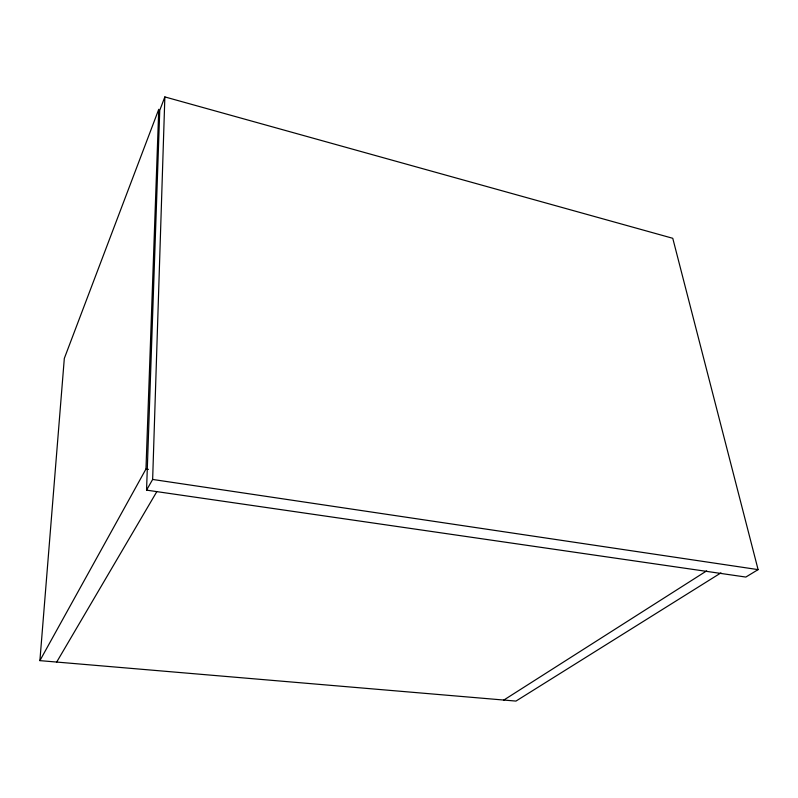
<?xml version="1.0" encoding="UTF-8"?>
<svg xmlns="http://www.w3.org/2000/svg" width="798" height="798" viewBox="0 0 798 798"><rect width="100%" height="100%" fill="white"/><g stroke="black" fill="none" stroke-linecap="round" stroke-linejoin="round"><path stroke-width="1.2" d="M146.553 490.132L152.647 479.448L164.857 96.917L672.764 238.293L758.1 569.622L745.831 577.064L146.553 490.132L159.75 110.333L164.857 96.917M39.9 660.634L145.974 469.005L158.762 109.316L64.319 358.402L39.9 660.634L515.957 701.083L720.943 572.884M56.688 662.061L156.807 491.668M503.817 700.055L706.659 570.869M152.647 479.448L758.1 569.622M145.974 469.005L148.438 469.384"/></g></svg>
